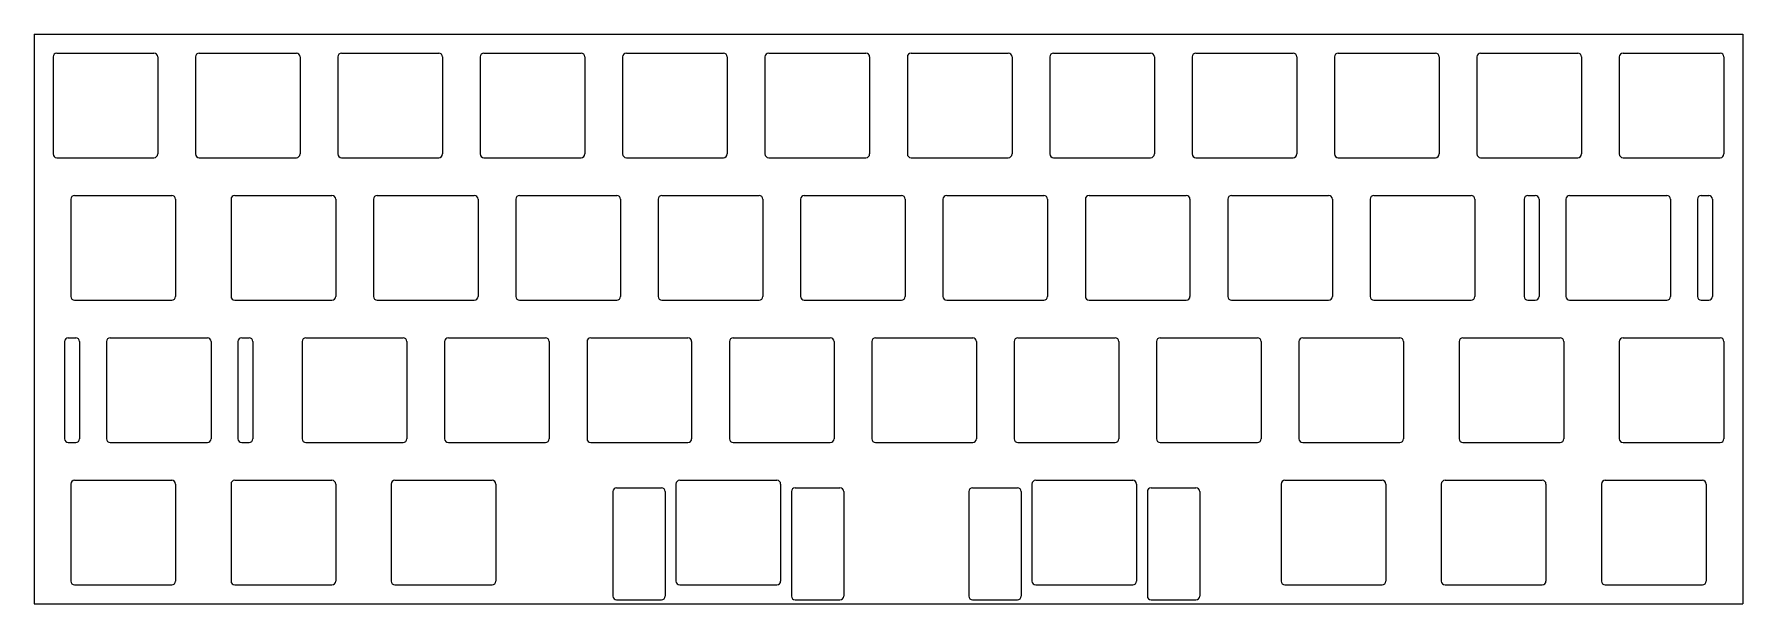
# Model space of a CAD drawing. Header units: millimetres. Extents: x 0 to 229, y -76 to 0.
import ezdxf

# ---------------------------------------------------------------- set-up
doc = ezdxf.new("R2010")
doc.units = ezdxf.units.MM

msp = doc.modelspace()

# ---------------------------------------------------------------- linework, layer by layer
for p, q in [((0, 0), (228.6, 0)), ((0, 0), (0, -76.2)), ((228.6, 0), (228.6, -76.2)), ((2.525, -3.025), (2.525, -16.025)), ((3.025, -2.525), (16.025, -2.525)), ((16.525, -3.025), (16.525, -16.025)), ((21.575, -3.025), (21.575, -16.025)), ((22.075, -2.525), (35.075, -2.525)), ((35.575, -3.025), (35.575, -16.025)), ((40.625, -3.025), (40.625, -16.025)), ((41.125, -2.525), (54.125, -2.525)), ((54.625, -3.025), (54.625, -16.025)), ((59.675, -3.025), (59.675, -16.025)), ((60.175, -2.525), (73.175, -2.525)), ((73.675, -3.025), (73.675, -16.025)), ((78.725, -3.025), (78.725, -16.025)), ((79.225, -2.525), (92.225, -2.525)), ((92.725, -3.025), (92.725, -16.025)), ((97.775, -3.025), (97.775, -16.025)), ((98.275, -2.525), (111.275, -2.525)), ((111.775, -3.025), (111.775, -16.025)), ((116.825, -3.025), (116.825, -16.025)), ((117.325, -2.525), (130.325, -2.525)), ((130.825, -3.025), (130.825, -16.025)), ((135.875, -3.025), (135.875, -16.025)), ((136.375, -2.525), (149.375, -2.525)), ((149.875, -3.025), (149.875, -16.025)), ((154.925, -3.025), (154.925, -16.025)), ((155.425, -2.525), (168.425, -2.525)), ((168.925, -3.025), (168.925, -16.025)), ((173.975, -3.025), (173.975, -16.025)), ((174.475, -2.525), (187.475, -2.525)), ((187.975, -3.025), (187.975, -16.025)), ((193.025, -3.025), (193.025, -16.025)), ((193.525, -2.525), (206.525, -2.525)), ((207.025, -3.025), (207.025, -16.025)), ((212.075, -3.025), (212.075, -16.025)), ((212.575, -2.525), (225.575, -2.525)), ((226.075, -3.025), (226.075, -16.025)), ((3.025, -16.525), (16.025, -16.525)), ((22.075, -16.525), (35.075, -16.525)), ((41.125, -16.525), (54.125, -16.525)), ((60.175, -16.525), (73.175, -16.525)), ((79.225, -16.525), (92.225, -16.525)), ((98.275, -16.525), (111.275, -16.525)), ((117.325, -16.525), (130.325, -16.525)), ((136.375, -16.525), (149.375, -16.525)), ((155.425, -16.525), (168.425, -16.525)), ((174.475, -16.525), (187.475, -16.525)), ((193.525, -16.525), (206.525, -16.525)), ((212.575, -16.525), (225.575, -16.525)), ((4.90625, -22.075), (4.90625, -35.075)), ((5.40625, -21.575), (18.40625, -21.575)), ((18.90625, -22.075), (18.90625, -35.075)), ((26.3375, -22.075), (26.3375, -35.075)), ((26.8375, -21.575), (39.8375, -21.575)), ((40.3375, -22.075), (40.3375, -35.075)), ((45.3875, -22.075), (45.3875, -35.075)), ((45.8875, -21.575), (58.8875, -21.575)), ((59.3875, -22.075), (59.3875, -35.075)), ((64.4375, -22.075), (64.4375, -35.075)), ((64.9375, -21.575), (77.9375, -21.575)), ((78.4375, -22.075), (78.4375, -35.075)), ((83.4875, -22.075), (83.4875, -35.075)), ((83.9875, -21.575), (96.9875, -21.575)), ((97.4875, -22.075), (97.4875, -35.075)), ((102.5375, -22.075), (102.5375, -35.075)), ((103.0375, -21.575), (116.0375, -21.575)), ((116.5375, -22.075), (116.5375, -35.075)), ((121.5875, -22.075), (121.5875, -35.075)), ((122.0875, -21.575), (135.0875, -21.575)), ((135.5875, -22.075), (135.5875, -35.075)), ((140.6375, -22.075), (140.6375, -35.075)), ((141.1375, -21.575), (154.1375, -21.575)), ((154.6375, -22.075), (154.6375, -35.075)), ((159.6875, -22.075), (159.6875, -35.075)), ((160.1875, -21.575), (173.1875, -21.575)), ((173.6875, -22.075), (173.6875, -35.075)), ((178.7375, -22.075), (178.7375, -35.075)), ((179.2375, -21.575), (192.2375, -21.575)), ((192.7375, -22.075), (192.7375, -35.075)), ((199.33125, -22.075), (199.33125, -35.075)), ((199.83125, -21.575), (200.83125, -21.575)), ((201.33125, -22.075), (201.33125, -35.075)), ((204.93125, -22.075), (204.93125, -35.075)), ((205.43125, -21.575), (218.43125, -21.575)), ((218.93125, -22.075), (218.93125, -35.075)), ((222.53125, -22.075), (222.53125, -35.075)), ((223.03125, -21.575), (224.03125, -21.575)), ((224.53125, -22.075), (224.53125, -35.075)), ((5.40625, -35.575), (18.40625, -35.575)), ((26.8375, -35.575), (39.8375, -35.575)), ((45.8875, -35.575), (58.8875, -35.575)), ((64.9375, -35.575), (77.9375, -35.575)), ((83.9875, -35.575), (96.9875, -35.575)), ((103.0375, -35.575), (116.0375, -35.575)), ((122.0875, -35.575), (135.0875, -35.575)), ((141.1375, -35.575), (154.1375, -35.575)), ((160.1875, -35.575), (173.1875, -35.575)), ((179.2375, -35.575), (192.2375, -35.575)), ((199.83125, -35.575), (200.83125, -35.575)), ((205.43125, -35.575), (218.43125, -35.575)), ((223.03125, -35.575), (224.03125, -35.575)), ((4.06875, -41.125), (4.06875, -54.125)), ((4.56875, -40.625), (5.56875, -40.625)), ((6.06875, -41.125), (6.06875, -54.125)), ((9.66875, -41.125), (9.66875, -54.125)), ((10.16875, -40.625), (23.16875, -40.625)), ((23.66875, -41.125), (23.66875, -54.125)), ((27.26875, -41.125), (27.26875, -54.125)), ((27.76875, -40.625), (28.76875, -40.625)), ((29.26875, -41.125), (29.26875, -54.125)), ((35.8625, -41.125), (35.8625, -54.125)), ((36.3625, -40.625), (49.3625, -40.625)), ((49.8625, -41.125), (49.8625, -54.125)), ((54.9125, -41.125), (54.9125, -54.125)), ((55.4125, -40.625), (68.4125, -40.625)), ((68.9125, -41.125), (68.9125, -54.125)), ((73.9625, -41.125), (73.9625, -54.125)), ((74.4625, -40.625), (87.4625, -40.625)), ((87.9625, -41.125), (87.9625, -54.125)), ((93.0125, -41.125), (93.0125, -54.125)), ((93.5125, -40.625), (106.5125, -40.625)), ((107.0125, -41.125), (107.0125, -54.125)), ((112.0625, -41.125), (112.0625, -54.125)), ((112.5625, -40.625), (125.5625, -40.625)), ((126.0625, -41.125), (126.0625, -54.125)), ((131.1125, -41.125), (131.1125, -54.125)), ((131.6125, -40.625), (144.6125, -40.625)), ((145.1125, -41.125), (145.1125, -54.125)), ((150.1625, -41.125), (150.1625, -54.125)), ((150.6625, -40.625), (163.6625, -40.625)), ((164.1625, -41.125), (164.1625, -54.125)), ((169.2125, -41.125), (169.2125, -54.125)), ((169.7125, -40.625), (182.7125, -40.625)), ((183.2125, -41.125), (183.2125, -54.125)), ((190.64375, -41.125), (190.64375, -54.125)), ((191.14375, -40.625), (204.14375, -40.625)), ((204.64375, -41.125), (204.64375, -54.125)), ((212.075, -41.125), (212.075, -54.125)), ((212.575, -40.625), (225.575, -40.625)), ((226.075, -41.125), (226.075, -54.125)), ((4.56875, -54.625), (5.56875, -54.625)), ((10.16875, -54.625), (23.16875, -54.625)), ((27.76875, -54.625), (28.76875, -54.625)), ((36.3625, -54.625), (49.3625, -54.625)), ((55.4125, -54.625), (68.4125, -54.625)), ((74.4625, -54.625), (87.4625, -54.625)), ((93.5125, -54.625), (106.5125, -54.625)), ((112.5625, -54.625), (125.5625, -54.625)), ((131.6125, -54.625), (144.6125, -54.625)), ((150.6625, -54.625), (163.6625, -54.625)), ((169.7125, -54.625), (182.7125, -54.625)), ((191.14375, -54.625), (204.14375, -54.625)), ((212.575, -54.625), (225.575, -54.625)), ((4.90625, -60.175), (4.90625, -73.175)), ((5.40625, -59.675), (18.40625, -59.675)), ((18.90625, -60.175), (18.90625, -73.175)), ((26.3375, -60.175), (26.3375, -73.175)), ((26.8375, -59.675), (39.8375, -59.675)), ((40.3375, -60.175), (40.3375, -73.175)), ((47.76875, -60.175), (47.76875, -73.175)), ((48.26875, -59.675), (61.26875, -59.675)), ((61.76875, -60.175), (61.76875, -73.175)), ((77.43075, -61.175), (77.43075, -75.175)), ((77.93075, -60.675), (83.93075, -60.675)), ((84.43075, -61.175), (84.43075, -75.175)), ((85.86875, -60.175), (85.86875, -73.175)), ((86.36875, -59.675), (99.36875, -59.675)), ((99.86875, -60.175), (99.86875, -73.175)), ((101.30675, -61.175), (101.30675, -75.175)), ((101.80675, -60.675), (107.80675, -60.675)), ((108.30675, -61.175), (108.30675, -75.175)), ((125.05575, -61.175), (125.05575, -75.175)), ((125.55575, -60.675), (131.55575, -60.675)), ((132.05575, -61.175), (132.05575, -75.175)), ((133.49375, -60.175), (133.49375, -73.175)), ((133.99375, -59.675), (146.99375, -59.675)), ((147.49375, -60.175), (147.49375, -73.175)), ((148.93175, -61.175), (148.93175, -75.175)), ((149.43175, -60.675), (155.43175, -60.675)), ((155.93175, -61.175), (155.93175, -75.175)), ((166.83125, -60.175), (166.83125, -73.175)), ((167.33125, -59.675), (180.33125, -59.675)), ((180.83125, -60.175), (180.83125, -73.175)), ((188.2625, -60.175), (188.2625, -73.175)), ((188.7625, -59.675), (201.7625, -59.675)), ((202.2625, -60.175), (202.2625, -73.175)), ((209.69375, -60.175), (209.69375, -73.175)), ((210.19375, -59.675), (223.19375, -59.675)), ((223.69375, -60.175), (223.69375, -73.175)), ((5.40625, -73.675), (18.40625, -73.675)), ((26.8375, -73.675), (39.8375, -73.675)), ((48.26875, -73.675), (61.26875, -73.675)), ((86.36875, -73.675), (99.36875, -73.675)), ((133.99375, -73.675), (146.99375, -73.675)), ((167.33125, -73.675), (180.33125, -73.675)), ((188.7625, -73.675), (201.7625, -73.675)), ((210.19375, -73.675), (223.19375, -73.675)), ((0, -76.2), (228.6, -76.2)), ((77.93075, -75.675), (83.93075, -75.675)), ((101.80675, -75.675), (107.80675, -75.675)), ((125.55575, -75.675), (131.55575, -75.675)), ((149.43175, -75.675), (155.43175, -75.675))]:
    msp.add_line(p, q)
for centre, start, end in [((3.025, -3.025), 90, 180), ((16.025, -3.025), 0, 90), ((22.075, -3.025), 90, 180), ((35.075, -3.025), 0, 90), ((41.125, -3.025), 90, 180), ((54.125, -3.025), 0, 90), ((60.175, -3.025), 90, 180), ((73.175, -3.025), 0, 90), ((79.225, -3.025), 90, 180), ((92.225, -3.025), 0, 90), ((98.275, -3.025), 90, 180), ((111.275, -3.025), 0, 90), ((117.325, -3.025), 90, 180), ((130.325, -3.025), 0, 90), ((136.375, -3.025), 90, 180), ((149.375, -3.025), 0, 90), ((155.425, -3.025), 90, 180), ((168.425, -3.025), 0, 90), ((174.475, -3.025), 90, 180), ((187.475, -3.025), 0, 90), ((193.525, -3.025), 90, 180), ((206.525, -3.025), 0, 90), ((212.575, -3.025), 90, 180), ((225.575, -3.025), 0, 90), ((3.025, -16.025), 180, 270), ((16.025, -16.025), 270, 360), ((22.075, -16.025), 180, 270), ((35.075, -16.025), 270, 360), ((41.125, -16.025), 180, 270), ((54.125, -16.025), 270, 360), ((60.175, -16.025), 180, 270), ((73.175, -16.025), 270, 360), ((79.225, -16.025), 180, 270), ((92.225, -16.025), 270, 360), ((98.275, -16.025), 180, 270), ((111.275, -16.025), 270, 360), ((117.325, -16.025), 180, 270), ((130.325, -16.025), 270, 360), ((136.375, -16.025), 180, 270), ((149.375, -16.025), 270, 360), ((155.425, -16.025), 180, 270), ((168.425, -16.025), 270, 360), ((174.475, -16.025), 180, 270), ((187.475, -16.025), 270, 360), ((193.525, -16.025), 180, 270), ((206.525, -16.025), 270, 360), ((212.575, -16.025), 180, 270), ((225.575, -16.025), 270, 360), ((5.40625, -22.075), 90, 180), ((18.40625, -22.075), 0, 90), ((26.8375, -22.075), 90, 180), ((39.8375, -22.075), 0, 90), ((45.8875, -22.075), 90, 180), ((58.8875, -22.075), 0, 90), ((64.9375, -22.075), 90, 180), ((77.9375, -22.075), 0, 90), ((83.9875, -22.075), 90, 180), ((96.9875, -22.075), 0, 90), ((103.0375, -22.075), 90, 180), ((116.0375, -22.075), 0, 90), ((122.0875, -22.075), 90, 180), ((135.0875, -22.075), 0, 90), ((141.1375, -22.075), 90, 180), ((154.1375, -22.075), 0, 90), ((160.1875, -22.075), 90, 180), ((173.1875, -22.075), 0, 90), ((179.2375, -22.075), 90, 180), ((192.2375, -22.075), 0, 90), ((199.83125, -22.075), 90, 180), ((200.83125, -22.075), 0, 90), ((205.43125, -22.075), 90, 180), ((218.43125, -22.075), 0, 90), ((223.03125, -22.075), 90, 180), ((224.03125, -22.075), 0, 90), ((5.40625, -35.075), 180, 270), ((18.40625, -35.075), 270, 360), ((26.8375, -35.075), 180, 270), ((39.8375, -35.075), 270, 360), ((45.8875, -35.075), 180, 270), ((58.8875, -35.075), 270, 360), ((64.9375, -35.075), 180, 270), ((77.9375, -35.075), 270, 360), ((83.9875, -35.075), 180, 270), ((96.9875, -35.075), 270, 360), ((103.0375, -35.075), 180, 270), ((116.0375, -35.075), 270, 360), ((122.0875, -35.075), 180, 270), ((135.0875, -35.075), 270, 360), ((141.1375, -35.075), 180, 270), ((154.1375, -35.075), 270, 360), ((160.1875, -35.075), 180, 270), ((173.1875, -35.075), 270, 360), ((179.2375, -35.075), 180, 270), ((192.2375, -35.075), 270, 360), ((199.83125, -35.075), 180, 270), ((200.83125, -35.075), 270, 360), ((205.43125, -35.075), 180, 270), ((218.43125, -35.075), 270, 360), ((223.03125, -35.075), 180, 270), ((224.03125, -35.075), 270, 360), ((4.56875, -41.125), 90, 180), ((5.56875, -41.125), 0, 90), ((10.16875, -41.125), 90, 180), ((23.16875, -41.125), 0, 90), ((27.76875, -41.125), 90, 180), ((28.76875, -41.125), 0, 90), ((36.3625, -41.125), 90, 180), ((49.3625, -41.125), 0, 90), ((55.4125, -41.125), 90, 180), ((68.4125, -41.125), 0, 90), ((74.4625, -41.125), 90, 180), ((87.4625, -41.125), 0, 90), ((93.5125, -41.125), 90, 180), ((106.5125, -41.125), 0, 90), ((112.5625, -41.125), 90, 180), ((125.5625, -41.125), 0, 90), ((131.6125, -41.125), 90, 180), ((144.6125, -41.125), 0, 90), ((150.6625, -41.125), 90, 180), ((163.6625, -41.125), 0, 90), ((169.7125, -41.125), 90, 180), ((182.7125, -41.125), 0, 90), ((191.14375, -41.125), 90, 180), ((204.14375, -41.125), 0, 90), ((212.575, -41.125), 90, 180), ((225.575, -41.125), 0, 90), ((4.56875, -54.125), 180, 270), ((5.56875, -54.125), 270, 360), ((10.16875, -54.125), 180, 270), ((23.16875, -54.125), 270, 360), ((27.76875, -54.125), 180, 270), ((28.76875, -54.125), 270, 360), ((36.3625, -54.125), 180, 270), ((49.3625, -54.125), 270, 360), ((55.4125, -54.125), 180, 270), ((68.4125, -54.125), 270, 360), ((74.4625, -54.125), 180, 270), ((87.4625, -54.125), 270, 360), ((93.5125, -54.125), 180, 270), ((106.5125, -54.125), 270, 360), ((112.5625, -54.125), 180, 270), ((125.5625, -54.125), 270, 360), ((131.6125, -54.125), 180, 270), ((144.6125, -54.125), 270, 360), ((150.6625, -54.125), 180, 270), ((163.6625, -54.125), 270, 360), ((169.7125, -54.125), 180, 270), ((182.7125, -54.125), 270, 360), ((191.14375, -54.125), 180, 270), ((204.14375, -54.125), 270, 360), ((212.575, -54.125), 180, 270), ((225.575, -54.125), 270, 360), ((5.40625, -60.175), 90, 180), ((18.40625, -60.175), 0, 90), ((26.8375, -60.175), 90, 180), ((39.8375, -60.175), 0, 90), ((48.26875, -60.175), 90, 180), ((61.26875, -60.175), 0, 90), ((77.93075, -61.175), 90, 180), ((83.93075, -61.175), 0, 90), ((86.36875, -60.175), 90, 180), ((99.36875, -60.175), 0, 90), ((101.80675, -61.175), 90, 180), ((107.80675, -61.175), 0, 90), ((125.55575, -61.175), 90, 180), ((131.55575, -61.175), 0, 90), ((133.99375, -60.175), 90, 180), ((146.99375, -60.175), 0, 90), ((149.43175, -61.175), 90, 180), ((155.43175, -61.175), 0, 90), ((167.33125, -60.175), 90, 180), ((180.33125, -60.175), 0, 90), ((188.7625, -60.175), 90, 180), ((201.7625, -60.175), 0, 90), ((210.19375, -60.175), 90, 180), ((223.19375, -60.175), 0, 90), ((5.40625, -73.175), 180, 270), ((18.40625, -73.175), 270, 360), ((26.8375, -73.175), 180, 270), ((39.8375, -73.175), 270, 360), ((48.26875, -73.175), 180, 270), ((61.26875, -73.175), 270, 360), ((77.93075, -75.175), 180, 270), ((83.93075, -75.175), 270, 360), ((86.36875, -73.175), 180, 270), ((99.36875, -73.175), 270, 360), ((101.80675, -75.175), 180, 270), ((107.80675, -75.175), 270, 360), ((125.55575, -75.175), 180, 270), ((131.55575, -75.175), 270, 360), ((133.99375, -73.175), 180, 270), ((146.99375, -73.175), 270, 360), ((149.43175, -75.175), 180, 270), ((155.43175, -75.175), 270, 360), ((167.33125, -73.175), 180, 270), ((180.33125, -73.175), 270, 360), ((188.7625, -73.175), 180, 270), ((201.7625, -73.175), 270, 360), ((210.19375, -73.175), 180, 270), ((223.19375, -73.175), 270, 360)]:
    msp.add_arc(centre, 0.5, start, end)

doc.saveas('drawing.dxf')
